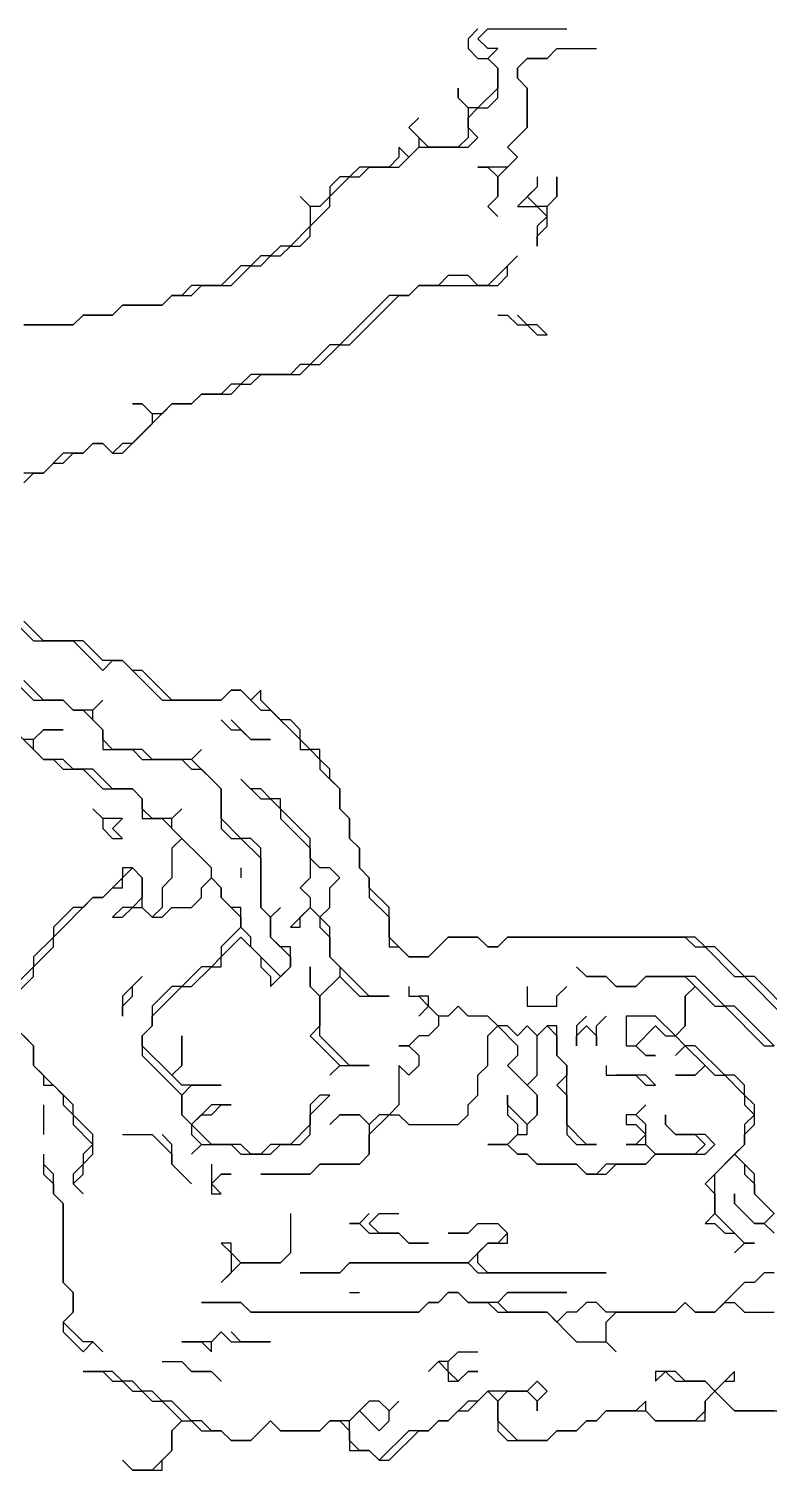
# Model space of a CAD drawing. Header units: metres. Extents: x 76363 to 76886, y 81203 to 81673.
# Drawn here: x 76728.8 to 76758.8, y 81418.6 to 81477 of the extents above; entities that cross this region are included whole.
import ezdxf

# ---------------------------------------------------------------- set-up
doc = ezdxf.new("R2010")
doc.units = ezdxf.units.M

msp = doc.modelspace()

# ---------------------------------------------------------------- linework, layer by layer
for points in [[(76747, 81477, 230.1), (76746.6, 81476.6, 230.23), (76746.6, 81476.2, 230.14), (76747, 81475.8, 229.81), (76747.4, 81475.8, 229.58), (76747.8, 81475.4, 229.365), (76747.8, 81474.6, 229.6), (76747, 81473.8, 229.835), (76746.6, 81473.8, 230.03), (76746.2, 81474.2, 230.045), (76746.2, 81474.6, 229.863), (76746.2, 81474.2, 230.045), (76746.6, 81473.8, 230.03), (76746.6, 81472.6, 230.17), (76746.2, 81472.2, 230.075), (76745, 81472.2, 230.11), (76744.2, 81473, 230.103), (76744.6, 81473.4, 230.13), (76744.2, 81473, 230.103), (76744.6, 81472.6, 230.215), (76744.6, 81472.2, 230.12), (76744.2, 81471.8, 230.03), (76743.8, 81472.2, 229.97), (76743.8, 81471.8, 229.91), (76743.4, 81471.4, 229.855), (76742.2, 81471.4, 229.865), (76741.8, 81471, 229.84), (76741.4, 81471, 229.85), (76741, 81470.6, 229.84), (76741, 81470.2, 229.775), (76740.6, 81469.8, 229.72), (76740.2, 81469.8, 229.725), (76739.8, 81470.2, 229.74), (76740.2, 81469.8, 229.725), (76740.2, 81469, 229.6), (76739.4, 81468.2, 229.425), (76739, 81468.2, 229.42), (76738.6, 81467.8, 229.45), (76738.2, 81467.8, 229.45), (76737.8, 81467.4, 229.47), (76737.4, 81467.4, 229.47), (76736.6, 81466.6, 229.36), (76735.4, 81466.6, 229.53), (76735, 81466.2, 229.58), (76734.6, 81466.2, 229.5), (76734.2, 81465.8, 229.42), (76732.6, 81465.8, 229.65), (76732.2, 81465.4, 229.67), (76731, 81465.4, 229.63), (76730.6, 81465, 229.62), (76728.6, 81465, 229.74)], [(76728.6, 81465, 229.74), (76730.6, 81465, 229.62), (76731, 81465.4, 229.63), (76732.2, 81465.4, 229.67), (76732.6, 81465.8, 229.65), (76734.2, 81465.8, 229.42), (76734.6, 81466.2, 229.5), (76735.4, 81466.2, 229.62), (76735.8, 81466.6, 229.52), (76737, 81466.6, 229.355), (76737.8, 81467.4, 229.47), (76738.2, 81467.4, 229.46), (76738.6, 81467.8, 229.45), (76739, 81467.8, 229.45), (76739.4, 81468.2, 229.425), (76739.8, 81468.2, 229.345), (76740.2, 81468.6, 229.44), (76740.2, 81469, 229.6), (76741, 81469.8, 229.72), (76741, 81470.2, 229.775), (76741.8, 81471, 229.84), (76742.2, 81471, 229.847), (76742.6, 81471.4, 229.93), (76743.8, 81471.4, 229.815), (76744.6, 81472.2, 230.12), (76746.6, 81472.2, 230.19), (76747, 81472.6, 229.97), (76746.6, 81473, 230.093), (76746.6, 81473.4, 230.01), (76747, 81473.8, 229.835), (76747.4, 81473.8, 229.62), (76747.8, 81474.2, 229.58), (76747.8, 81475.4, 229.365), (76747.4, 81475.8, 229.58), (76747.8, 81476.2, 229.75), (76747.4, 81476.2, 229.865), (76747, 81476.6, 230.203), (76747.4, 81477, 230.13), (76750.6, 81477, 229.24)], [(76750.2, 81476.2, 229.085), (76749.8, 81475.8, 229.037), (76749, 81475.8, 229.087), (76748.6, 81475.4, 229.02), (76748.6, 81475, 228.925), (76749, 81474.6, 228.783), (76749, 81473, 228.68), (76748.2, 81472.2, 229.082), (76748.6, 81471.8, 228.7), (76748.2, 81471.4, 228.655), (76747, 81471.4, 229.345), (76747.4, 81471.4, 229.155), (76747.8, 81471, 228.506), (76747.8, 81470.2, 228.26), (76747.4, 81469.8, 228.127), (76747.8, 81469.4, 227.76), (76747.4, 81469.8, 228.127), (76747.8, 81470.2, 228.26), (76747.8, 81471, 228.506), (76748.6, 81471.8, 228.7), (76748.2, 81472.2, 229.082), (76749, 81473, 228.68), (76749, 81474.6, 228.783), (76748.6, 81475, 228.925), (76748.6, 81475.4, 229.02), (76749, 81475.8, 229.087), (76749.8, 81475.8, 229.037), (76750.2, 81476.2, 229.085), (76751.8, 81476.2, 229.05)], [(76749.4, 81471, 228.36), (76749.4, 81470.6, 228.22), (76748.6, 81469.8, 228.01), (76749.4, 81469.8, 227.89), (76749.8, 81469.4, 227.72), (76749.4, 81469, 227.55), (76749.4, 81468.2, 227.17), (76749.4, 81468.6, 227.305), (76749.8, 81469, 227.47), (76749.8, 81469.8, 227.77), (76750.2, 81470.2, 227.905), (76750.2, 81471, 228.13), (76750.2, 81470.2, 227.905), (76749.8, 81469.8, 227.77), (76749.4, 81469.8, 227.89), (76749, 81470.2, 228.18), (76749.4, 81470.6, 228.22)], [(76748.6, 81467.8, 227.06), (76747.4, 81466.6, 226.49), (76747, 81466.6, 226.49), (76746.6, 81467, 226.705), (76745.8, 81467, 226.665), (76745.4, 81466.6, 226.5), (76744.6, 81466.6, 226.5), (76744.2, 81466.2, 226.283), (76743.4, 81466.2, 226.563), (76741.4, 81464.2, 226.29), (76741, 81464.2, 226.41), (76740.2, 81463.4, 226.18), (76739.8, 81463.4, 226.4), (76739.4, 81463, 226.34), (76737.8, 81463, 226.6), (76737.4, 81462.6, 226.39), (76737, 81462.6, 226.54), (76736.6, 81462.2, 226.33), (76735.8, 81462.2, 226.57), (76735.4, 81461.8, 226.24), (76734.6, 81461.8, 226.48), (76734.2, 81461.4, 226.19), (76733.8, 81461.4, 226.308), (76733.4, 81461.8, 226.828), (76733, 81461.8, 226.865), (76733.4, 81461.8, 226.828), (76733.8, 81461.4, 226.308), (76733.8, 81461, 226.06), (76733, 81460.2, 225.847), (76732.6, 81460.2, 225.95), (76732.2, 81459.8, 225.87), (76731.8, 81460.2, 226.052), (76731.4, 81460.2, 226.075), (76731, 81459.8, 225.863), (76730.2, 81459.8, 226.097), (76729.4, 81459, 225.84), (76728.6, 81459, 225.92)], [(76728.6, 81458.6, 225.785), (76729, 81459, 225.91), (76729.4, 81459, 225.84), (76729.8, 81459.4, 225.853), (76730.2, 81459.4, 225.81), (76730.6, 81459.8, 225.98), (76731, 81459.8, 225.863), (76731.4, 81460.2, 226.075), (76731.8, 81460.2, 226.052), (76732.2, 81459.8, 225.87), (76732.6, 81459.8, 225.757), (76734.6, 81461.8, 226.48), (76735.4, 81461.8, 226.24), (76735.8, 81462.2, 226.57), (76737, 81462.2, 226.29), (76737.4, 81462.6, 226.39), (76737.8, 81462.6, 226.27), (76738.2, 81463, 226.52), (76739.8, 81463, 226.17), (76740.2, 81463.4, 226.18), (76740.6, 81463.4, 226.06), (76741.4, 81464.2, 226.29), (76741.8, 81464.2, 226.227), (76743.8, 81466.2, 226.44), (76744.2, 81466.2, 226.283), (76744.6, 81466.6, 226.5), (76747.8, 81466.6, 226.56), (76748.2, 81467, 226.68), (76748.2, 81467.4, 226.87)], [(76747.8, 81465.4, 226.28), (76748.2, 81465.4, 226.325), (76748.6, 81465, 226.34), (76749, 81465, 226.375), (76749.4, 81464.6, 226.315), (76749.8, 81464.6, 226.395), (76749.4, 81465, 226.455), (76749, 81465, 226.375), (76748.6, 81465.4, 226.407)], [(76728.2, 81453, 225.57), (76729, 81452.2, 225.54), (76730.6, 81452.2, 225.64), (76731.8, 81451, 225.55), (76732.2, 81451.4, 225.56), (76732.6, 81451.4, 225.675), (76734.2, 81449.8, 225.57), (76736.6, 81449.8, 225.785), (76737, 81450.2, 225.81), (76737.4, 81450.2, 225.8), (76738.2, 81449.4, 225.77), (76738.6, 81449.4, 225.84), (76739.8, 81448.2, 225.935), (76739.8, 81447.8, 225.84), (76740.2, 81447.8, 225.91), (76740.6, 81447.4, 225.93), (76740.6, 81447, 225.96), (76741.4, 81446.2, 225.995), (76741.4, 81445.4, 225.96), (76741.8, 81445, 225.94), (76741.8, 81444.2, 225.83), (76742.2, 81443.8, 225.88), (76742.2, 81443, 225.815), (76742.6, 81442.6, 225.905), (76742.6, 81441.8, 225.88), (76743.4, 81441, 225.915), (76743.4, 81439.8, 225.798), (76743.8, 81439.8, 225.86), (76744.2, 81439.4, 225.765), (76745, 81439.4, 225.837), (76745.8, 81440.2, 225.945), (76747, 81440.2, 225.94), (76747.4, 81439.8, 225.92), (76747.8, 81439.8, 225.92), (76748.2, 81440.2, 225.935), (76755.4, 81440.2, 226.18), (76755.8, 81439.8, 226.13), (76756.2, 81439.8, 226.12), (76757.4, 81438.6, 226.14), (76757.8, 81438.6, 226.163), (76759.4, 81437, 226.14)], [(76759.8, 81437, 226.29), (76758.2, 81438.6, 226.14), (76757.8, 81438.6, 226.163), (76756.6, 81439.8, 226.12), (76756.2, 81439.8, 226.12), (76755.8, 81440.2, 226.14), (76748.2, 81440.2, 225.935), (76747.8, 81439.8, 225.92), (76747.4, 81439.8, 225.92), (76747, 81440.2, 225.94), (76745.8, 81440.2, 225.945), (76745, 81439.4, 225.837), (76744.2, 81439.4, 225.765), (76743.4, 81440.2, 225.8), (76743.4, 81441.4, 225.93), (76742.6, 81442.2, 225.89), (76742.6, 81442.6, 225.905), (76742.2, 81443, 225.815), (76742.2, 81443.8, 225.88), (76741.8, 81444.2, 225.83), (76741.8, 81445, 225.94), (76741.4, 81445.4, 225.96), (76741.4, 81446.2, 225.995), (76741, 81446.6, 226.02), (76741, 81447, 226.03), (76740.6, 81447.4, 225.93), (76740.6, 81447.8, 225.993), (76740.2, 81447.8, 225.91), (76739.8, 81448.2, 225.935), (76739.8, 81448.6, 225.915), (76739.4, 81449, 225.9), (76739, 81449, 225.82), (76738.2, 81449.8, 225.86), (76738.2, 81450.2, 225.875), (76737.8, 81449.8, 225.78), (76737.4, 81450.2, 225.8), (76737, 81450.2, 225.81), (76736.6, 81449.8, 225.785), (76734.6, 81449.8, 225.68), (76733.4, 81451, 225.695), (76733, 81451, 225.69), (76732.6, 81451.4, 225.675), (76731.8, 81451.4, 225.57), (76731, 81452.2, 225.605), (76729.4, 81452.2, 225.61), (76728.6, 81453, 225.57)], [(76727.8, 81437.4, 220.593), (76729, 81438.6, 220.65), (76729, 81439, 220.66), (76729.8, 81439.8, 220.78), (76729.8, 81440.2, 220.71), (76731.4, 81441.8, 220.78), (76731.8, 81441.8, 220.78), (76732.2, 81442.2, 220.83), (76732.6, 81442.2, 220.865), (76732.6, 81442.6, 220.89), (76733, 81443, 220.953), (76733.4, 81442.6, 221.04), (76733.4, 81441.8, 221.237), (76733, 81441.4, 221.21), (76732.6, 81441.4, 220.99), (76732.2, 81441, 221.01), (76732.6, 81441, 221.05), (76733, 81441.4, 221.21), (76733.4, 81441.4, 221.29), (76733.8, 81441, 221.42), (76734.2, 81441, 221.465), (76734.6, 81441.4, 221.563), (76735.4, 81441.4, 221.935), (76735.8, 81441.8, 222.18), (76735.8, 81442.2, 222.16), (76736.2, 81442.6, 222.433), (76736.6, 81442.2, 222.873), (76736.6, 81441.8, 222.755), (76737.4, 81441, 223.785), (76737.4, 81440.6, 223.655), (76736.6, 81439.8, 223.43), (76736.6, 81439.4, 223.565), (76736.2, 81439, 223.673), (76735.8, 81439, 223.505), (76735, 81438.2, 223.485), (76734.6, 81438.2, 223.228), (76733.8, 81437.4, 223.41), (76733.8, 81436.6, 223.69), (76733.4, 81436.2, 223.607), (76733.4, 81435.4, 223.635), (76735, 81433.8, 223.48), (76735, 81433, 223.21), (76735.4, 81432.6, 223.11), (76735.4, 81432.2, 223.02), (76735.8, 81431.8, 223.12), (76735.4, 81431.4, 222.8), (76735.8, 81431.8, 223.12), (76737, 81431.8, 223.225), (76737.4, 81431.4, 223.28), (76738.6, 81431.4, 223.29), (76739, 81431.8, 223.37), (76739.8, 81431.8, 223.373), (76740.2, 81432.2, 223.43), (76740.2, 81433, 223.46), (76741, 81433.8, 223.3), (76740.6, 81433.8, 223.42), (76740.2, 81433.4, 223.515), (76740.2, 81432.6, 223.41), (76739.4, 81431.8, 223.37), (76738.6, 81431.8, 223.3), (76738.2, 81431.4, 223.23), (76737.8, 81431.4, 223.25), (76737.4, 81431.8, 223.225), (76736.2, 81431.8, 223.16), (76735.4, 81432.6, 223.11), (76735.8, 81433, 223.285), (76736.2, 81433, 223.29), (76736.6, 81433.4, 223.34), (76737, 81433.4, 223.3), (76736.2, 81433.4, 223.45), (76735.4, 81432.6, 223.11), (76735, 81433, 223.21), (76735, 81433.8, 223.48), (76735.4, 81434.2, 223.57), (76736.6, 81434.2, 223.42), (76735, 81434.2, 223.575), (76734.6, 81434.6, 223.59), (76735, 81435, 223.53), (76735, 81436.2, 223.58), (76735, 81435, 223.53), (76734.6, 81434.6, 223.59), (76733.4, 81435.8, 223.645), (76733.4, 81436.2, 223.607), (76733.8, 81436.6, 223.69), (76733.8, 81437, 223.545), (76735, 81438.2, 223.485), (76735.4, 81438.2, 223.637), (76736.2, 81439, 223.673), (76736.6, 81439, 223.67), (76736.6, 81439.4, 223.565), (76737.4, 81440.2, 223.64), (76738.2, 81439.4, 223.905), (76738.2, 81439, 223.77), (76738.6, 81438.6, 223.75), (76738.6, 81438.2, 223.71), (76739.4, 81439, 224.115), (76739.4, 81439.8, 224.185), (76739, 81439.8, 224.19), (76738.6, 81440.2, 224.2), (76738.6, 81441, 224.25), (76739, 81441.4, 224.1), (76738.6, 81441, 224.25), (76738.2, 81441.4, 224.19), (76738.2, 81443.8, 224.285), (76737.8, 81444.2, 224.31), (76737.4, 81444.2, 224.125), (76736.6, 81445, 223.925), (76736.6, 81446.2, 224.1), (76735.4, 81447.4, 224.575), (76735.8, 81447.8, 224.887), (76735.4, 81447.4, 224.575), (76733.8, 81447.4, 224.083), (76733.4, 81447.8, 224.14), (76732.2, 81447.8, 223.747), (76731.8, 81448.2, 223.89), (76731.8, 81448.6, 224.1), (76731.4, 81449, 224.107), (76731.4, 81449.4, 224.32), (76731.8, 81449.8, 224.77), (76731.4, 81449.4, 224.32), (76730.6, 81449.4, 224.023), (76730.2, 81449.8, 223.997), (76729.4, 81449.8, 223.938), (76728.6, 81450.6, 224.57)], [(76728.2, 81450.6, 224.398), (76729, 81449.8, 223.98), (76730.2, 81449.8, 223.997), (76730.6, 81449.4, 224.023), (76731, 81449.4, 224.227), (76731.8, 81448.6, 224.1), (76731.8, 81447.8, 223.585), (76733, 81447.8, 224.03), (76733.4, 81447.4, 223.9), (76735, 81447.4, 224.524), (76735.4, 81447, 224.365), (76735.8, 81447, 224.4), (76736.6, 81446.2, 224.1), (76736.6, 81444.6, 223.875), (76737, 81444.2, 223.965), (76737.4, 81444.2, 224.125), (76738.2, 81443.4, 224.315), (76738.2, 81441.4, 224.19), (76738.6, 81441, 224.25), (76738.6, 81440.2, 224.2), (76739.4, 81439.4, 224.193), (76739.4, 81439, 224.115), (76739, 81438.6, 223.8), (76737.8, 81439.8, 223.81), (76737.8, 81440.2, 223.83), (76737.4, 81440.6, 223.655), (76737.4, 81441.4, 223.728), (76737, 81441.4, 223.252), (76736.6, 81441.8, 222.755), (76736.6, 81442.2, 222.873), (76736.2, 81442.6, 222.433), (76736.2, 81443, 222.532), (76734.6, 81444.6, 221.81), (76734.6, 81445, 222.12), (76735, 81445.4, 222.687), (76734.6, 81445, 222.12), (76733.8, 81445, 221.662), (76733.4, 81445.4, 221.697), (76733.4, 81445.8, 222.14), (76733, 81446.2, 222.364), (76732.2, 81446.2, 222.14), (76731.4, 81447, 222.333), (76730.6, 81447, 221.886), (76730.2, 81447.4, 221.9), (76729.4, 81447.4, 221.67), (76729, 81447.8, 221.545), (76729, 81448.2, 221.952), (76729.4, 81448.6, 222.56), (76730.2, 81448.6, 222.938), (76729.4, 81448.6, 222.56), (76729, 81448.2, 221.952), (76728.6, 81448.2, 221.705)], [(76736.6, 81449, 225.52), (76737, 81448.6, 225.43), (76737.4, 81448.6, 225.42), (76737.8, 81448.2, 225.48), (76738.6, 81448.2, 225.55), (76737.8, 81448.2, 225.48), (76737, 81449, 225.515)], [(76728.2, 81448.6, 222.01), (76729.4, 81447.4, 221.67), (76729.8, 81447.4, 221.68), (76730.2, 81447, 221.625), (76731, 81447, 222.183), (76731.8, 81446.2, 221.952), (76733, 81446.2, 222.364), (76733.4, 81445.8, 222.14), (76733.4, 81445, 221.45), (76734.2, 81445, 221.945), (76735, 81444.2, 221.873), (76734.6, 81443.8, 221.467), (76734.6, 81442.6, 221.363), (76734.2, 81442.2, 221.24), (76734.2, 81441.4, 221.4), (76733.8, 81441, 221.42), (76733.4, 81441.4, 221.29), (76733.4, 81442.6, 221.04), (76733, 81443, 220.953), (76732.6, 81443, 220.9), (76732.6, 81442.6, 220.89), (76731.8, 81441.8, 220.78), (76731.4, 81441.8, 220.78), (76731, 81441.4, 220.79), (76730.6, 81441.4, 220.76), (76729.8, 81440.6, 220.69), (76729.8, 81440.2, 220.71), (76729, 81439.4, 220.6), (76729, 81439, 220.66), (76728.2, 81438.2, 220.55)], [(76737.4, 81446.6, 224.37), (76738.2, 81445.8, 224.145), (76738.6, 81445.8, 224.333), (76739, 81445.4, 224.36), (76739, 81445, 224.305), (76740.2, 81443.8, 224.387), (76740.2, 81442.6, 224.31), (76739.8, 81442.2, 224.22), (76740.2, 81441.8, 224.2), (76740.2, 81441.4, 224.03), (76739.4, 81440.6, 224.105), (76739.8, 81440.6, 223.92), (76739.8, 81441, 223.89), (76740.2, 81441.4, 224.03), (76740.6, 81441, 223.97), (76740.6, 81440.6, 223.99), (76741, 81440.2, 224.235), (76741, 81439.4, 223.975), (76741.4, 81439, 224.105), (76741.4, 81438.6, 224.055), (76740.6, 81437.8, 223.94), (76740.2, 81438.2, 223.96), (76740.2, 81439, 223.995), (76740.2, 81438.2, 223.96), (76740.6, 81437.8, 223.94), (76740.6, 81436.6, 223.695), (76740.2, 81436.2, 223.605), (76741.4, 81435, 223.465), (76741, 81434.6, 223.415), (76741.4, 81435, 223.465), (76742.6, 81435, 223.7), (76741.8, 81435, 223.625), (76740.6, 81436.2, 223.68), (76740.6, 81437.8, 223.94), (76741.4, 81438.6, 224.055), (76742.2, 81437.8, 224.317), (76743.4, 81437.8, 224.74), (76742.6, 81437.8, 224.515), (76741, 81439.4, 223.975), (76741, 81440.6, 224.252), (76740.6, 81441, 223.97), (76741, 81441.4, 224.25), (76741, 81442.2, 224.595), (76741.4, 81442.6, 224.995), (76741, 81443, 224.82), (76740.6, 81443, 224.507), (76740.2, 81443.4, 224.23), (76740.2, 81444.2, 224.607), (76739, 81445.4, 224.36), (76739, 81445.8, 224.527), (76738.6, 81445.8, 224.333), (76738.2, 81446.2, 224.4), (76737.8, 81446.2, 224.285)], [(76730.6, 81445.8, 221.38)], [(76731.4, 81445.4, 221.297), (76731.8, 81445, 221.19), (76731.8, 81444.6, 220.98), (76732.2, 81444.2, 221.035), (76732.6, 81444.2, 221.11), (76732.2, 81444.6, 221.13), (76732.6, 81445, 221.42), (76731.8, 81445, 221.19)], [(76735.8, 81445.4, 223.295)], [(76737.4, 81443, 223.84), (76737.4, 81442.6, 223.717)], [(76751, 81439, 225.14), (76751.4, 81438.6, 224.47), (76752.2, 81438.6, 224.637), (76752.6, 81438.2, 223.787), (76753.4, 81438.2, 223.952), (76753.8, 81438.6, 224.507), (76755.4, 81438.6, 224.667), (76755.8, 81438.2, 224.34), (76755.4, 81437.8, 223.943), (76755.4, 81436.6, 223.557), (76755, 81436.2, 223.05), (76754.2, 81437, 223.055), (76753, 81437, 222.843), (76753, 81435.8, 222.66), (76753.4, 81435.8, 222.58), (76753.8, 81435.4, 222.64), (76754.2, 81435.4, 222.79), (76753.8, 81435.4, 222.64), (76753.4, 81435.8, 222.58), (76754.2, 81436.6, 222.92), (76754.6, 81436.2, 222.99), (76755, 81436.2, 223.05), (76755.4, 81435.8, 223.163), (76755, 81435.4, 222.985), (76755.4, 81435.8, 223.163), (76756.2, 81435, 223.07), (76755.8, 81434.6, 222.9), (76755, 81434.6, 222.99), (76755.8, 81434.6, 222.9), (76756.2, 81435, 223.07), (76756.6, 81434.6, 222.98), (76757, 81434.6, 223.03), (76757.8, 81433.8, 223.055), (76757.8, 81433.4, 223.073), (76758.2, 81433, 223.157), (76757.8, 81432.6, 223.04), (76757.8, 81431.8, 223.08), (76756.2, 81430.2, 222.71), (76756.6, 81429.8, 222.77), (76756.6, 81429, 222.96), (76756.2, 81428.6, 222.87), (76756.6, 81428.6, 222.825), (76757, 81428.2, 222.89), (76757.4, 81428.2, 222.847), (76757.8, 81427.8, 222.753), (76757.4, 81427.4, 222.65), (76757.8, 81427.8, 222.753), (76758.2, 81427.8, 223.06), (76757.8, 81427.8, 222.753), (76756.6, 81429, 222.96), (76756.6, 81430.6, 222.76), (76757.4, 81431.4, 222.75), (76757.8, 81431, 223.02), (76757.8, 81430.6, 223.11), (76758.2, 81430.2, 223.315), (76758.2, 81429.8, 223.22), (76759, 81429, 223.565), (76758.6, 81428.6, 223.32), (76758.2, 81428.6, 223.35), (76757.4, 81429.4, 223.183), (76757.4, 81429.8, 223.035), (76757.4, 81429.4, 223.183), (76758.2, 81428.6, 223.35), (76758.6, 81428.6, 223.32), (76759, 81428.2, 223.335)], [(76733.4, 81438.6, 222.585), (76732.6, 81437.8, 222.59), (76732.6, 81437, 222.795), (76732.6, 81437.4, 222.65), (76733, 81437.8, 222.742), (76733, 81438.2, 222.61)], [(76759, 81435.8, 224.388), (76757.4, 81437.4, 224.657), (76757, 81437.4, 224.391), (76755.8, 81438.6, 224.747), (76753.8, 81438.6, 224.507), (76753.4, 81438.2, 223.952), (76752.6, 81438.2, 223.787), (76752.2, 81438.6, 224.637), (76751.4, 81438.6, 224.47)], [(76744.2, 81438.2, 225.097), (76744.2, 81437.8, 224.72), (76744.6, 81437.8, 224.723), (76745, 81437.4, 224.37), (76744.6, 81437, 224.28), (76745, 81437.4, 224.37), (76745.4, 81437, 223.91), (76745.4, 81436.6, 223.72), (76745, 81436.2, 223.8), (76744.6, 81436.2, 224.01), (76744.2, 81435.8, 223.885), (76743.8, 81435.8, 223.725), (76744.2, 81435.8, 223.885), (76744.6, 81435.4, 223.78), (76744.6, 81435, 223.72), (76744.2, 81434.6, 223.64), (76743.8, 81435, 223.535), (76743.8, 81433.4, 223.05), (76743.4, 81433, 222.87), (76743, 81433, 223.025), (76742.6, 81432.6, 223.01), (76742.2, 81433, 223.26), (76741.4, 81433, 223.155), (76741, 81432.6, 223.173), (76741.4, 81433, 223.155), (76742.2, 81433, 223.26), (76742.6, 81432.6, 223.01), (76742.6, 81431.4, 222.81), (76742.2, 81431, 222.893), (76740.6, 81431, 222.99), (76740.2, 81430.6, 223.015), (76738.2, 81430.6, 223.17), (76740.2, 81430.6, 223.015), (76740.6, 81431, 222.99), (76742.2, 81431, 222.893), (76742.6, 81431.4, 222.81), (76742.6, 81432.2, 222.843), (76743.4, 81433, 222.87), (76743.8, 81433, 222.915), (76744.2, 81432.6, 222.94), (76746.2, 81432.6, 223), (76746.6, 81433, 222.985), (76746.6, 81433.4, 223.11), (76747, 81433.8, 223.05), (76747, 81434.6, 223.32), (76747.4, 81435, 223.335), (76747.4, 81436.2, 223.15), (76747.8, 81436.6, 223.453), (76748.6, 81435.8, 223.175), (76748.6, 81435.4, 223.19), (76748.2, 81435, 223.26), (76749.4, 81433.8, 223.43), (76749.4, 81433, 223.287), (76749, 81432.6, 223.07), (76748.2, 81433.4, 222.953), (76748.2, 81433.8, 222.98), (76748.2, 81433, 222.86), (76748.6, 81432.6, 222.91), (76748.6, 81432.2, 222.9), (76748.2, 81431.8, 222.88), (76747.4, 81431.8, 222.85), (76748.2, 81431.8, 222.88), (76748.6, 81431.4, 222.86), (76749, 81431.4, 222.86), (76749.4, 81431, 222.84), (76751, 81431, 222.875), (76751.4, 81430.6, 222.74), (76752.2, 81430.6, 222.775), (76752.6, 81431, 222.95), (76753.8, 81431, 222.807), (76754.2, 81431.4, 222.965), (76756.2, 81431.4, 222.84), (76756.6, 81431.8, 223.01), (76756.2, 81432.2, 223.17), (76755, 81432.2, 223.34), (76754.6, 81432.6, 223.28), (76754.6, 81433, 223.37), (76754.6, 81432.6, 223.28), (76755, 81432.2, 223.34), (76755.8, 81432.2, 223.22), (76756.2, 81431.8, 223.09), (76755.8, 81431.4, 222.955), (76754.2, 81431.4, 222.965), (76753.8, 81431.8, 222.94), (76753.8, 81432.6, 223.06), (76753.4, 81433, 223.08), (76753.8, 81433.4, 223.217), (76753.4, 81433, 223.08), (76753, 81433, 223.08), (76753, 81432.6, 222.945), (76753.4, 81432.6, 222.998), (76753.8, 81432.2, 222.925), (76753.4, 81431.8, 222.94), (76753, 81431.8, 222.945), (76753.8, 81431.8, 222.94), (76754.2, 81431.4, 222.965), (76753.8, 81431, 222.807), (76752.2, 81431, 222.99), (76751.8, 81430.6, 222.82), (76751.4, 81430.6, 222.74), (76751, 81431, 222.875), (76749.4, 81431, 222.84), (76749, 81431.4, 222.86), (76748.6, 81431.4, 222.86), (76748.2, 81431.8, 222.88), (76748.6, 81432.2, 222.9), (76749, 81432.2, 222.98), (76749, 81432.6, 223.07), (76749.4, 81433, 223.287), (76749.4, 81433.8, 223.43), (76749, 81434.2, 223.393), (76749.4, 81434.6, 223.535), (76749.4, 81436.2, 223.57), (76749.8, 81436.6, 223.873), (76750.2, 81436.2, 223.61), (76750.2, 81435.4, 223.42), (76750.6, 81435, 223.36), (76750.6, 81434.6, 223.3), (76750.2, 81434.2, 223.33), (76750.6, 81433.8, 223.12), (76750.6, 81432.2, 223.127), (76751, 81431.8, 223.105), (76751.8, 81431.8, 223.123), (76751.4, 81431.8, 223.1), (76750.6, 81432.6, 223.14), (76750.6, 81435, 223.36), (76750.2, 81435.4, 223.42), (76750.2, 81436.6, 223.83), (76749.8, 81436.6, 223.873), (76749.4, 81436.2, 223.57), (76749, 81436.6, 223.82), (76748.6, 81436.2, 223.46), (76748.2, 81436.6, 223.56), (76747.8, 81436.6, 223.453), (76747.4, 81437, 223.77), (76746.6, 81437, 223.695), (76746.2, 81437.4, 223.9), (76745.8, 81437, 223.69), (76745.4, 81437, 223.91), (76745, 81437.4, 224.37), (76745, 81437.8, 224.587), (76744.6, 81437.8, 224.723)], [(76749, 81438.2, 224.643), (76749, 81437.4, 224.227), (76750.2, 81437.4, 224.043), (76750.2, 81437.8, 224.255), (76750.6, 81438.2, 224.41)], [(76759, 81429, 223.565), (76758.2, 81429.8, 223.22), (76758.2, 81430.6, 223.307), (76757.4, 81431.4, 222.75), (76757.8, 81431.8, 223.08), (76757.8, 81432.2, 223.02), (76758.2, 81432.6, 223.19), (76758.2, 81433.4, 223.26), (76757.8, 81433.8, 223.055), (76757.8, 81434.2, 223.145), (76757.4, 81434.6, 223.165), (76757, 81434.6, 223.03), (76755.8, 81435.8, 223.3), (76755.4, 81435.8, 223.163), (76755, 81436.2, 223.05), (76755.4, 81436.6, 223.557), (76755.4, 81437.8, 223.943), (76755.8, 81438.2, 224.34), (76756.6, 81437.4, 224.155), (76757, 81437.4, 224.391), (76758.6, 81435.8, 223.925), (76759, 81435.8, 224.388)], [(76728.6, 81436.2, 220.92), (76729, 81435.8, 220.85), (76729, 81435, 220.6), (76729.4, 81434.6, 220.78), (76729.4, 81434.2, 220.645), (76729.8, 81434.2, 220.802), (76730.2, 81433.8, 220.94), (76730.2, 81433.4, 220.87), (76730.6, 81433, 220.85), (76730.6, 81432.6, 220.755), (76731.4, 81431.8, 220.72), (76731, 81431.4, 220.63), (76731, 81431, 220.615), (76730.6, 81430.6, 220.51), (76730.6, 81430.2, 220.5), (76731, 81429.8, 220.635), (76730.6, 81430.2, 220.5), (76731, 81430.6, 220.623), (76731, 81431, 220.615), (76731.4, 81431.4, 220.665), (76731.4, 81432.2, 221.005), (76730.6, 81433, 220.85), (76730.6, 81433.4, 221.065), (76729, 81435, 220.6), (76729, 81435.8, 220.85), (76727.8, 81437, 220.66)], [(76751.4, 81437, 223.44), (76751, 81436.6, 223.475), (76751, 81435.8, 223.16), (76751, 81436.2, 223.225), (76751.4, 81436.6, 223.22), (76751.8, 81436.2, 222.99), (76751.8, 81435.8, 223.165), (76751.8, 81436.6, 223.08), (76752.2, 81437, 223.175), (76751.8, 81436.6, 223.08)], [(76752.2, 81435, 223.13), (76752.2, 81434.6, 223.265), (76753.4, 81434.6, 222.98), (76753.8, 81434.2, 223.13), (76754.2, 81434.2, 223.073), (76753.8, 81434.6, 222.98), (76752.6, 81434.6, 223.07)], [(76729.4, 81433.4, 220.57), (76729.4, 81432.2, 220.44)], [(76732.6, 81432.2, 221.615), (76733.8, 81432.2, 222.11), (76734.6, 81431.4, 222.25), (76734.6, 81431, 222.245), (76735.4, 81430.2, 222.435), (76734.6, 81431, 222.245), (76734.6, 81431.8, 222.435), (76734.2, 81432.2, 222.313)], [(76729.4, 81431.4, 220.405), (76729.4, 81430.6, 220.3), (76729.8, 81430.2, 220.347), (76729.8, 81429.8, 220.33), (76730.2, 81429.4, 220.39), (76730.2, 81426.2, 220.29), (76730.6, 81425.8, 220.357), (76730.6, 81425, 220.35), (76730.2, 81424.6, 220.33), (76730.2, 81424.2, 220.31), (76731, 81423.4, 220.28), (76731.4, 81423.8, 220.56), (76731.8, 81423.4, 220.46), (76731.4, 81423.8, 220.56), (76731, 81423.8, 220.37), (76730.2, 81424.6, 220.33), (76730.6, 81425, 220.35), (76730.6, 81425.8, 220.357), (76730.2, 81426.2, 220.29), (76730.2, 81429.4, 220.39), (76729.8, 81429.8, 220.33), (76729.8, 81430.6, 220.365), (76729.4, 81431, 220.31)], [(76736.2, 81431, 223.005), (76736.2, 81429.8, 222.69), (76736.6, 81429.8, 222.76), (76736.2, 81430.2, 222.71), (76736.6, 81430.6, 222.86), (76737, 81430.6, 222.985), (76736.6, 81430.6, 222.86)], [(76739.4, 81429, 222.95), (76739.4, 81427.4, 222.95), (76739, 81427, 223.01), (76737.4, 81427, 222.98), (76737, 81427.4, 222.88), (76737, 81427.8, 222.825), (76736.6, 81427.8, 222.705), (76737, 81427.4, 222.88), (76737, 81426.6, 222.773), (76736.6, 81426.2, 222.68), (76737.4, 81427, 222.98), (76739, 81427, 223.01), (76739.4, 81427.4, 222.95)], [(76742.6, 81429, 222.97), (76742.2, 81428.6, 222.84), (76741.8, 81428.6, 222.84), (76742.2, 81428.6, 222.84), (76742.6, 81428.2, 222.78), (76743.8, 81428.2, 222.89), (76744.2, 81427.8, 222.77), (76745, 81427.8, 222.87), (76744.2, 81427.8, 222.77), (76743.8, 81428.2, 222.89), (76743, 81428.2, 222.82), (76742.6, 81428.6, 222.955), (76743, 81429, 223.01), (76743.8, 81429, 223.042)], [(76747, 81428.6, 222.94), (76746.6, 81428.2, 222.96), (76745.8, 81428.2, 222.965), (76746.6, 81428.2, 222.96), (76747, 81428.6, 222.94), (76747.8, 81428.6, 222.935), (76748.2, 81428.2, 222.88), (76747.8, 81427.8, 222.79), (76747.4, 81427.8, 222.79), (76746.6, 81427, 222.6), (76741.8, 81427, 222.73), (76741.4, 81426.6, 222.755), (76739.8, 81426.6, 222.86), (76741.4, 81426.6, 222.755), (76741.8, 81427, 222.73), (76746.6, 81427, 222.6), (76747, 81426.6, 222.58), (76752.2, 81426.6, 222.72), (76747.4, 81426.6, 222.58), (76747, 81427, 222.6), (76747, 81427.4, 222.655), (76747.4, 81427.8, 222.79), (76748.2, 81427.8, 222.78), (76748.2, 81428.2, 222.88), (76747.8, 81428.6, 222.935)], [(76759, 81426.6, 223.08), (76758.6, 81426.6, 223.005), (76758.2, 81426.2, 222.985), (76757.8, 81426.2, 222.98), (76756.6, 81425, 222.94), (76755.8, 81425, 222.87), (76755.4, 81425.4, 222.81), (76755, 81425, 222.773), (76752.2, 81425, 222.835), (76751.8, 81425.4, 222.9), (76751.4, 81425.4, 222.935), (76751, 81425, 222.95), (76750.6, 81425, 222.96), (76750.2, 81424.6, 222.975), (76749.8, 81425, 223.037), (76748.2, 81425, 223.05), (76747.8, 81425.4, 223.025), (76748.2, 81425.8, 222.7), (76750.6, 81425.8, 222.84), (76748.2, 81425.8, 222.7), (76747.8, 81425.4, 223.025), (76746.6, 81425.4, 222.99), (76746.2, 81425.8, 223.05), (76745.8, 81425.8, 223.09), (76745.4, 81425.4, 223.07), (76745, 81425.4, 223.055), (76744.6, 81425, 223.135), (76737.8, 81425, 223.042), (76737.4, 81425.4, 222.98), (76735.8, 81425.4, 222.645), (76737.4, 81425.4, 222.98), (76737.8, 81425, 223.042), (76744.6, 81425, 223.135), (76745, 81425.4, 223.055), (76745.4, 81425.4, 223.07), (76745.8, 81425.8, 223.09), (76746.2, 81425.8, 223.05), (76746.6, 81425.4, 222.99), (76747.4, 81425.4, 223.025), (76747.8, 81425, 223.05), (76749.8, 81425, 223.037), (76751, 81423.8, 222.475), (76752.2, 81423.8, 222.48), (76752.6, 81423.4, 221.963), (76752.2, 81423.8, 222.48), (76752.2, 81424.6, 222.7), (76752.6, 81425, 222.797), (76755, 81425, 222.773), (76755.4, 81425.4, 222.81), (76755.8, 81425, 222.87), (76756.6, 81425, 222.94), (76757, 81425.4, 222.957), (76757.4, 81425.4, 222.96), (76757.8, 81425, 222.73), (76759, 81425, 222.43)], [(76741.8, 81425.8, 222.985), (76742.2, 81425.8, 223.04)], [(76736.6, 81424.2, 222.13), (76736.2, 81423.8, 221.753), (76735, 81423.8, 221.58), (76735.8, 81423.8, 221.68), (76736.2, 81423.4, 221.56), (76736.2, 81423.8, 221.753), (76736.6, 81424.2, 222.13), (76737, 81423.8, 221.958), (76738.6, 81423.8, 222.39), (76737.4, 81423.8, 222.033), (76737, 81424.2, 222.36)], [(76746.2, 81423.4, 221.45), (76745.8, 81423, 221.253), (76745.4, 81423, 221.475), (76745, 81422.6, 221.267), (76745.4, 81423, 221.475), (76745.8, 81422.6, 221.02), (76745.8, 81422.2, 220.97), (76746.2, 81422.2, 220.895), (76746.6, 81422.6, 220.95), (76747, 81422.6, 220.95), (76746.6, 81422.6, 220.95), (76746.2, 81422.2, 220.895), (76745.8, 81422.6, 221.02), (76745.8, 81423, 221.253), (76746.2, 81423.4, 221.45), (76747, 81423.4, 221.653)], [(76759, 81421, 219.92), (76757.4, 81421, 219.973), (76756.6, 81421.8, 220.385), (76757, 81422.2, 220.705), (76757.4, 81422.2, 220.705), (76757.4, 81422.6, 221.043), (76756.6, 81421.8, 220.385), (76756.2, 81422.2, 220.708), (76755.4, 81422.2, 220.883), (76755, 81422.6, 221.12), (76754.2, 81422.6, 221.08), (76754.2, 81422.2, 220.75), (76754.6, 81422.6, 221.053), (76755, 81422.2, 220.796), (76756.2, 81422.2, 220.708), (76756.6, 81421.8, 220.385), (76756.2, 81421.4, 220.073), (76756.2, 81421, 219.93), (76755.8, 81420.6, 219.99), (76754.2, 81420.6, 219.92), (76753.8, 81421, 220.14), (76753.8, 81421.4, 220.412), (76753.4, 81421, 220.243), (76752.2, 81421, 220.448), (76751.8, 81420.6, 220.21), (76751.4, 81420.6, 220.27), (76751, 81420.2, 219.99), (76750.2, 81420.2, 220.07), (76749.8, 81419.8, 219.9), (76748.6, 81419.8, 220.057), (76747.8, 81420.6, 220.017), (76747.8, 81421.4, 220.125), (76748.2, 81421.8, 220.68), (76749, 81421.8, 220.83), (76749.4, 81421.4, 220.59), (76749.4, 81421, 220.525), (76749.4, 81421.4, 220.59), (76749.8, 81421.8, 220.93), (76749.4, 81422.2, 221.127), (76749, 81421.8, 220.83), (76747.4, 81421.8, 220.34), (76747, 81421.4, 220.053), (76746.6, 81421.4, 220.187), (76745.8, 81420.6, 219.95), (76745.4, 81420.6, 220.073), (76745, 81420.2, 219.89), (76744.2, 81420.2, 219.93), (76743, 81419, 219.89), (76742.6, 81419.4, 220.05), (76742.2, 81419.4, 219.98), (76741.8, 81419.8, 219.93), (76741.8, 81420.6, 220.323), (76742.2, 81421, 220.51), (76743, 81420.2, 220.355), (76743.4, 81420.6, 220.33), (76743.4, 81421, 220.35), (76743.8, 81421.4, 220.56), (76743.4, 81421, 220.35), (76743, 81421.4, 220.72), (76742.6, 81421.4, 220.703), (76741.8, 81420.6, 220.323), (76741, 81420.6, 220.19), (76740.6, 81420.2, 220.1), (76739, 81420.2, 220.1), (76738.6, 81420.6, 220.383), (76737.8, 81419.8, 220.093), (76737, 81419.8, 220.07), (76736.6, 81420.2, 220.163), (76736.2, 81420.2, 220.11), (76735.8, 81420.6, 220.287), (76735.4, 81420.6, 220.09), (76734.6, 81421.4, 220.52), (76734.2, 81421.4, 220.365), (76733.8, 81421.8, 220.483), (76733.4, 81421.8, 220.453), (76733, 81422.2, 220.52), (76732.6, 81422.2, 220.455), (76732.2, 81422.6, 220.39), (76731, 81422.6, 220.16), (76731.8, 81422.6, 220.39), (76732.2, 81422.2, 220.293), (76732.6, 81422.2, 220.455), (76733, 81421.8, 220.275), (76733.4, 81421.8, 220.453), (76733.8, 81421.4, 220.295), (76734.2, 81421.4, 220.365), (76735, 81420.6, 220.167), (76734.6, 81420.2, 220.05), (76734.6, 81419.4, 220.01), (76733.8, 81418.6, 220.083), (76733, 81418.6, 220.05), (76732.6, 81419, 220.07), (76733, 81418.6, 220.05), (76734.2, 81418.6, 219.97), (76734.2, 81419, 219.985), (76734.6, 81419.4, 220.01), (76734.6, 81420.2, 220.05), (76735, 81420.6, 220.167), (76735.4, 81420.6, 220.09), (76735.8, 81420.2, 220.03), (76736.6, 81420.2, 220.163), (76737, 81419.8, 220.07), (76737.8, 81419.8, 220.093), (76738.6, 81420.6, 220.383), (76739, 81420.2, 220.1), (76740.6, 81420.2, 220.1), (76741, 81420.6, 220.19), (76741.4, 81420.6, 220.297), (76741.8, 81420.2, 220.02), (76741.8, 81419.4, 219.88), (76742.6, 81419.4, 220.05), (76743, 81419, 219.89), (76743.4, 81419, 219.73), (76744.6, 81420.2, 219.96), (76745, 81420.2, 219.89), (76745.4, 81420.6, 220.073), (76745.8, 81420.6, 219.95), (76746.2, 81421, 220.075), (76746.6, 81421, 219.987), (76747.4, 81421.8, 220.34), (76747.8, 81421.4, 220.125), (76747.8, 81420.2, 219.95), (76748.2, 81419.8, 219.9), (76749.8, 81419.8, 219.9), (76750.2, 81420.2, 220.07), (76751, 81420.2, 219.99), (76751.4, 81420.6, 220.27), (76751.8, 81420.6, 220.21), (76752.2, 81421, 220.448), (76753.8, 81421, 220.14), (76754.2, 81420.6, 219.92), (76756.2, 81420.6, 219.91), (76756.2, 81421.4, 220.073), (76756.6, 81421.8, 220.385), (76757.4, 81421, 219.973), (76759.4, 81421, 219.84)], [(76734.2, 81423, 221.205), (76735, 81423, 221.24), (76735.4, 81422.6, 221.26), (76736.2, 81422.6, 221.22), (76736.6, 81422.2, 221.16), (76736.2, 81422.6, 221.22), (76735.4, 81422.6, 221.26), (76735, 81423, 221.24)]]:
    msp.add_polyline3d(points)

doc.saveas('drawing.dxf')
